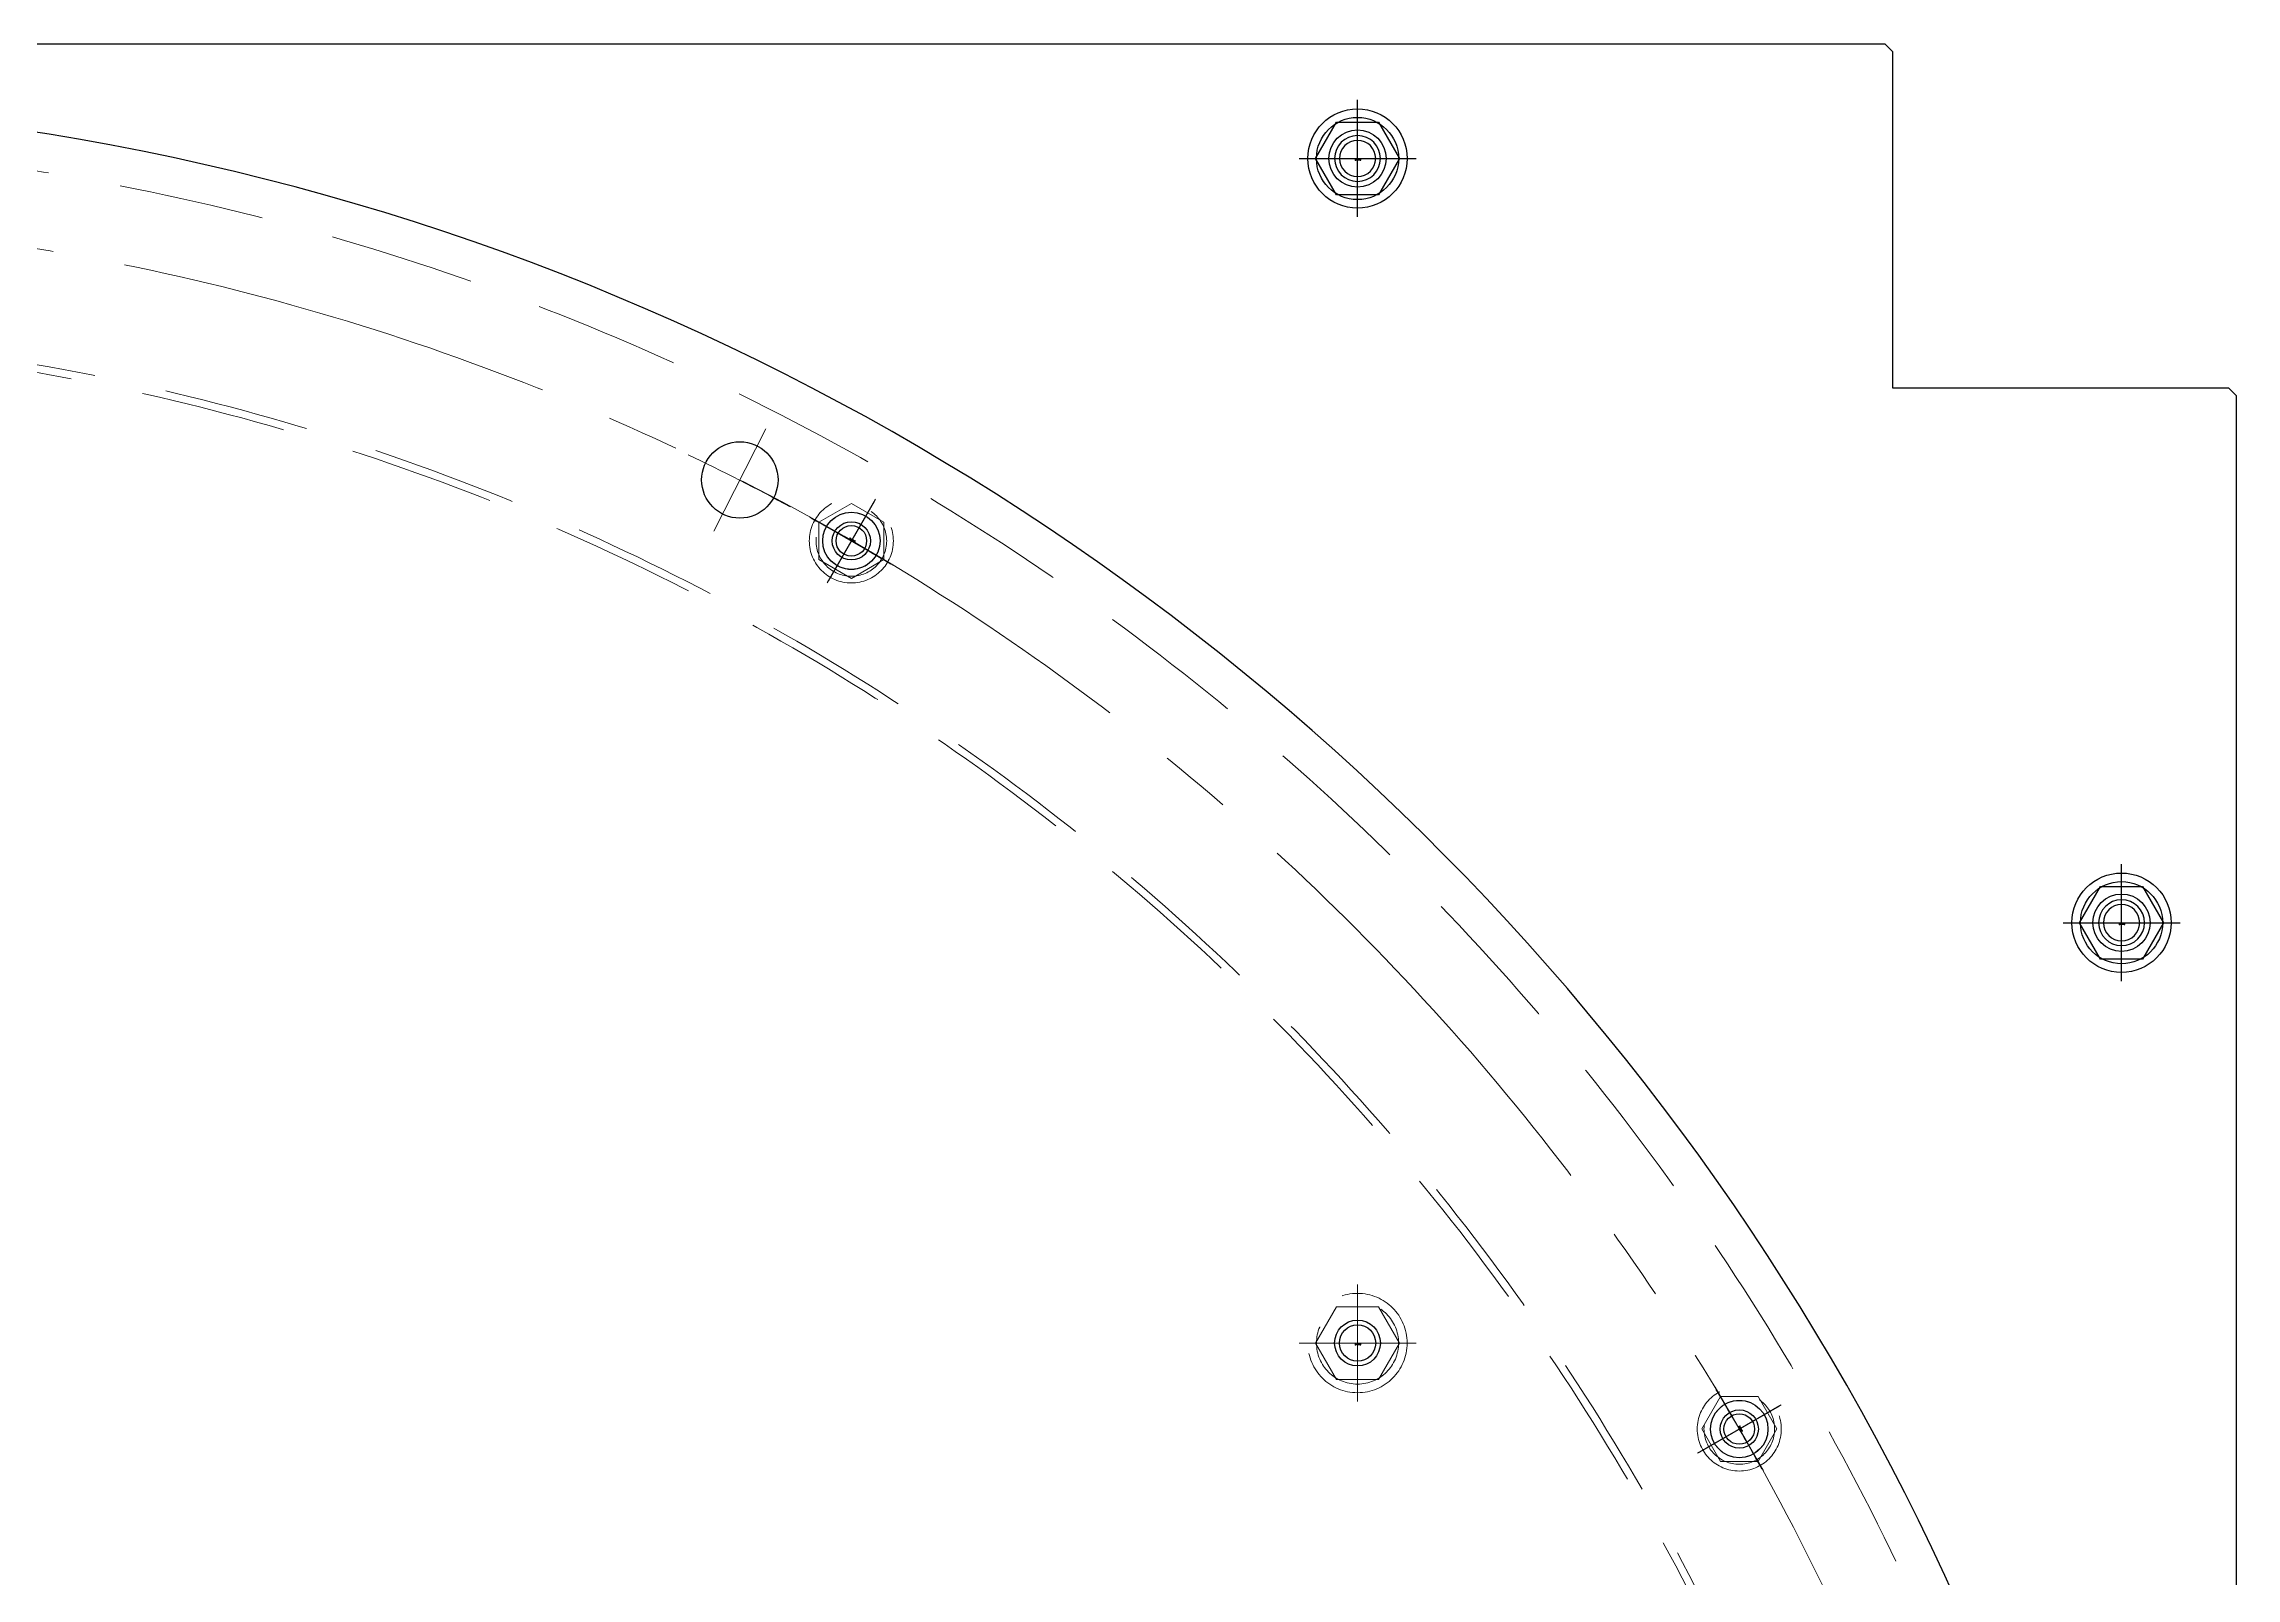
# Model space of a CAD drawing. Header units: millimetres. Extents: x -16130 to 36813, y -8099 to 27484.
# Drawn here: x 30198 to 30772, y 16209 to 16610 of the extents above; entities that cross this region are included whole.
import ezdxf

# ---------------------------------------------------------------- set-up
doc = ezdxf.new("R2010")
doc.units = ezdxf.units.MM
doc.header["$LTSCALE"] = 6
doc.linetypes.add('CENTER2', pattern=[28.575, 19.05, -3.175, 3.175, -3.175])
doc.linetypes.add('HIDDEN', pattern=[9.525, 6.35, -3.175])
doc.layers.add('04_HIDDEN', color=2, linetype='HIDDEN', lineweight=13)
doc.layers.add('05_CENTER', color=4, linetype='CENTER2', lineweight=13)
doc.layers.add('10_DRAFT', color=8, linetype='Continuous', lineweight=0, plot=False)
doc.styles.add('KSS_TXT_L', font='txt.shx', dxfattribs={"height": 3, "bigfont": 'extfont2.shx'})

# ---------------------------------------------------------------- blocks, each defined once
blk = doc.blocks.new('A$C491655AE_1_1_1_1')
at = {"color": 0, "linetype": 'CENTER2'}
for p, q in [((0, -12.64), (0, 12.64)), ((-12.64, 0), (12.64, 0))]:
    blk.add_line(p, q, dxfattribs=at)
at = {"color": 0}
for p, q in [((-9.81, 0), (-4.91, 8.5)), ((-4.91, 8.5), (4.91, 8.5)), ((4.91, 8.5), (9.81, 0)), ((-4.91, -8.5), (-9.81, 0)), ((9.81, 0), (4.91, -8.5)), ((4.91, -8.5), (-4.91, -8.5))]:
    blk.add_line(p, q, dxfattribs=at)
for radius in [11, 9.25]:
    blk.add_circle((0, 0), radius, dxfattribs=at)
at = {"layer": '10_DRAFT', "style": 'KSS_TXT_L'}
blk.add_text('BT-M10', height=0.3, dxfattribs=at).set_placement((-0.7, -0.54))
blk = doc.blocks.new('A$C285C78E6_1_1_1_1')
at = {"color": 0, "linetype": 'CENTER2'}
for p, q in [((0, -15.31), (0, 15.31)), ((-15.31, 0), (15.31, 0))]:
    blk.add_line(p, q, dxfattribs=at)
at = {"color": 0}
for p, q in [((-10.97, 0), (-5.48, 9.5)), ((-5.48, 9.5), (5.48, 9.5)), ((5.48, 9.5), (10.97, 0)), ((-5.48, -9.5), (-10.97, 0)), ((10.97, 0), (5.48, -9.5)), ((5.48, -9.5), (-5.48, -9.5))]:
    blk.add_line(p, q, dxfattribs=at)
for radius in [13, 10.75]:
    blk.add_circle((0, 0), radius, dxfattribs=at)
at = {"layer": '10_DRAFT', "style": 'KSS_TXT_L'}
blk.add_text('BT-M12', height=0.3, dxfattribs=at).set_placement((-0.7, -0.55))
blk = doc.blocks.new('A$C48F43CDD_1_1')
at = {"color": 0}
blk.add_circle((288.31, 565.87), 10, dxfattribs=at)
blk.add_arc((0, 0), 665, 270.60954, 89.39046, dxfattribs=at)
at = {"layer": '04_HIDDEN'}
for centre in [(317.5, 549.93), (549.93, 317.5)]:
    blk.add_circle(centre, 7.5, dxfattribs=at)
for radius, start, end in [(655, 270.61895, 89.38105), (603, 270.85804, 89.14196), (605, 270.85804, 89.14196)]:
    blk.add_arc((0, 0), radius, start, end, dxfattribs=at)
at = {"layer": '05_CENTER'}
for p, q in [((295.11, 579.21), (281.47, 552.44)), ((323.61, 560.52), (311.39, 539.34)), ((560.52, 323.61), (539.34, 311.39))]:
    blk.add_line(p, q, dxfattribs=at)
for start, end in [(273.44627, 86.55373), (61.65196, 64.36296)]:
    blk.add_arc((0, 0), 635, start, end, dxfattribs=at)
blk = doc.blocks.new('M12Tz_1_1_1')
at = {"color": 0}
for radius in [6, 4.75]:
    blk.add_circle((0, 0), radius, dxfattribs=at)
at = {"layer": '05_CENTER'}
for p, q in [((0, -10.33), (0, 10.33)), ((10.33, 0), (-10.33, 0))]:
    blk.add_line(p, q, dxfattribs=at)
blk = doc.blocks.new('A$C20874801_1_1')
at = {"color": 0}
for points in [[(-590, 306.8), (-590, 678), (-588, 680), (588, 680), (590, 678), (590, 590)], [(590, 590), (678, 590), (680, 588), (680, -588), (678, -590), (590, -590)]]:
    blk.add_lwpolyline(points, dxfattribs=at)
for centre, radius in [((317.5, 549.93), 5), ((317.5, 549.93), 4), ((549.93, 317.5), 5), ((549.93, 317.5), 4)]:
    blk.add_circle(centre, radius, dxfattribs=at)
at = {"layer": '05_CENTER'}
for p, q in [((312.18, 540.7), (322.82, 559.15)), ((540.7, 312.18), (559.15, 322.82))]:
    blk.add_line(p, q, dxfattribs=at)
for start, end in [(59.03906, 60.96094), (29.03906, 30.96094)]:
    blk.add_arc((0, 0), 635, start, end, dxfattribs=at)
at = {"xscale": -1, "rotation": 180}
for p in [(450, 650), (650, 450)]:
    blk.add_blockref('M12Tz_1_1_1', p, dxfattribs=at)
blk.add_blockref('M12Tz_1_1_1', (450, 340))
blk = doc.blocks.new('A$C286F13D5_1_1')
at = {"color": 0}
for points in [[(-590, 306.8), (-590, 678), (-588, 680), (588, 680), (590, 678), (590, 590)], [(590, 590), (678, 590), (680, 588), (680, -588), (678, -590), (590, -590)]]:
    blk.add_lwpolyline(points, dxfattribs=at)
for centre in [(450, 650), (317.5, 549.93), (650, 450), (549.93, 317.5)]:
    blk.add_circle(centre, 7.5, dxfattribs=at)
at = {"layer": '05_CENTER'}
for p, q in [((450, 637.66), (450, 662.34)), ((462.34, 650), (437.66, 650)), ((311.48, 539.49), (323.52, 560.36)), ((650, 437.66), (650, 462.34)), ((662.34, 450), (637.66, 450)), ((539.49, 311.48), (560.36, 323.52))]:
    blk.add_line(p, q, dxfattribs=at)
for start, end in [(58.91318, 61.08682), (28.91318, 31.08682)]:
    blk.add_arc((0, 0), 635, start, end, dxfattribs=at)

msp = doc.modelspace()

# ---------------------------------------------------------------- block references
for name, p in [('A$C20874801_1_1', (30091.55559, 15930.15458)), ('A$C286F13D5_1_1', (30091.55559, 15930.15458)), ('A$C48F43CDD_1_1', (30091.55559, 15930.15458)), ('A$C285C78E6_1_1_1_1', (30541.55559, 16580.15457)), ('A$C285C78E6_1_1_1_1', (30741.55559, 16380.15457))]:
    msp.add_blockref(name, p)
at = {"layer": '04_HIDDEN', "xscale": -1}
for p, rotation in [((30409.05559, 16480.08071), 150.0000000000039), ((30641.49145, 16247.66151), 119.9999999999905)]:
    msp.add_blockref('A$C491655AE_1_1_1_1', p, dxfattribs=dict(at, rotation=rotation))
at = {"layer": '04_HIDDEN'}
msp.add_blockref('A$C285C78E6_1_1_1_1', (30541.55559, 16270.15458), dxfattribs=at)

doc.saveas('drawing.dxf')
